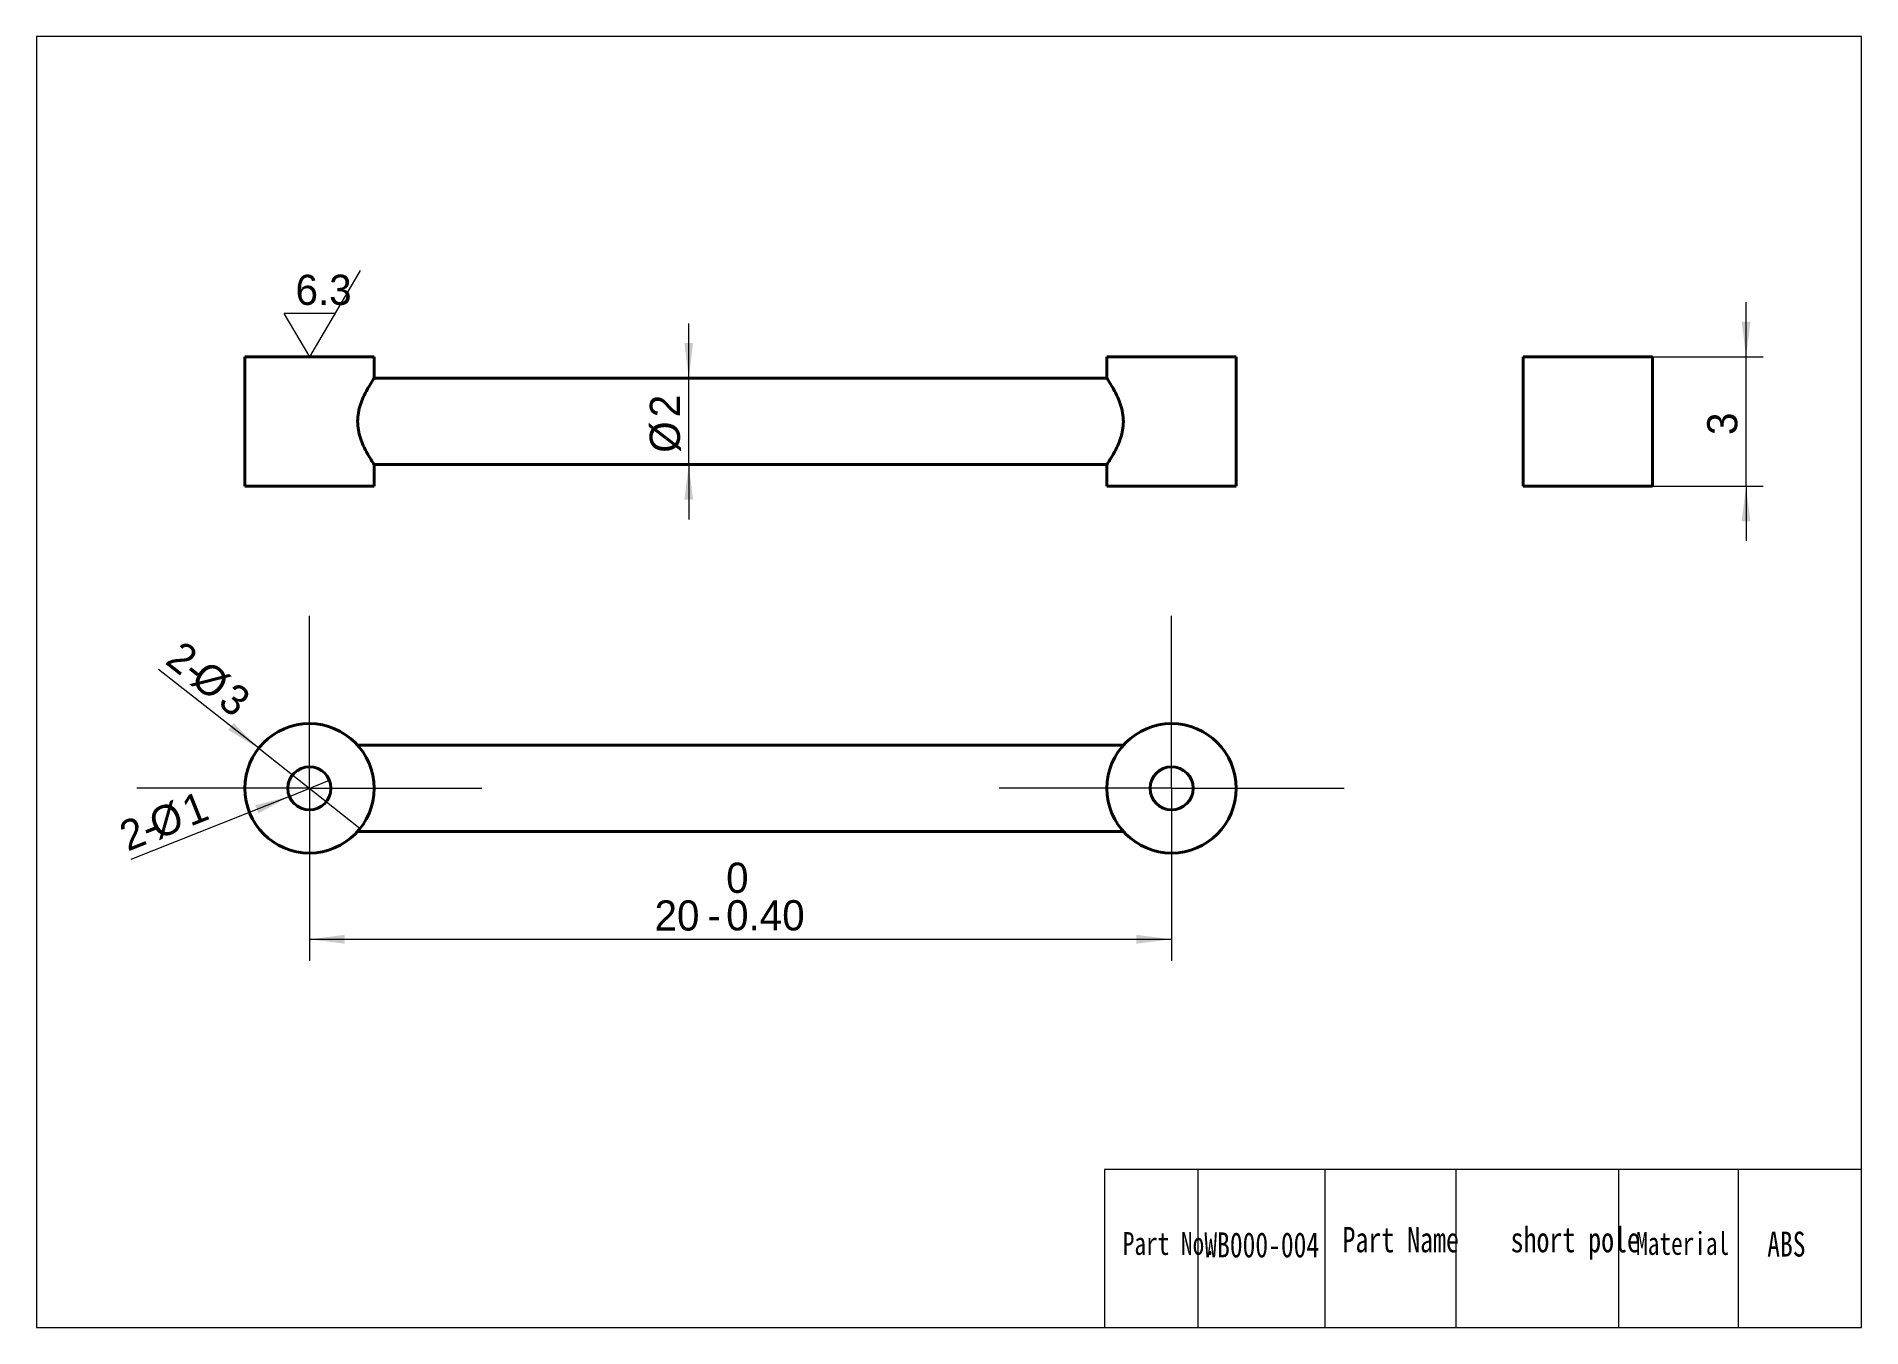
# Model space of a CAD drawing. Header units: millimetres. Extents: x 4 to 25.2, y 4 to 19.
import ezdxf

# ---------------------------------------------------------------- set-up
doc = ezdxf.new("R2010")
doc.units = ezdxf.units.MM
doc.header["$LTSCALE"] = 0.1
doc.linetypes.add('CENTERX2', pattern=[20.32, 12.7, -2.54, 2.54, -2.54])
doc.layers.get('0').update_dxf_attribs({"lineweight": 18})
for name, color, linetype, lineweight in [('1轮廓实线层', 7, 'Continuous', 40), ('2细线层', 4, 'Continuous', 18), ('3中心线层', 1, 'CENTERX2', 18), ('8符号标注层', 31, 'Continuous', 18), ('尺寸线层', 3, 'Continuous', 18)]:
    doc.layers.add(name, color=color, linetype=linetype, lineweight=lineweight)
doc.styles.add('SLDTEXTSTYLE1', font='')
doc.styles.get('SLDTEXTSTYLE1').set_extended_font_data('汉仪长仿宋体')
doc.dimstyles.new('SLDDIMSTYLE1', dxfattribs={"dimtxt": 0.35, "dimasz": 0.408, "dimexe": 0, "dimexo": 0.0625, "dimgap": 0.0875, "dimtad": 1, "dimlfac": 2, "dimrnd": 1e-09, "dimzin": 12, "dimdsep": 46, "dimtxsty": 'SLDTEXTSTYLE1', "dimcen": 0.09, "dimdle": 0.816, "dimadec": 0, "dimazin": 3, "dimtfac": 1, "dimtmove": 0, "dimatfit": 0, "dimfxl": 1, "dimfrac": 2, "dimtolj": 1, "dimarcsym": 0})
doc.dimstyles.new('SLDDIMSTYLE2', dxfattribs={"dimtxt": 0.35, "dimasz": 0.408, "dimexe": 0, "dimexo": 0.0625, "dimgap": 0.0875, "dimtad": 1, "dimlfac": 2, "dimrnd": 1e-09, "dimzin": 12, "dimdsep": 46, "dimtxsty": 'SLDTEXTSTYLE1', "dimcen": 0.09, "dimdle": 0.816, "dimadec": 0, "dimazin": 3, "dimtfac": 1, "dimtofl": 0, "dimtmove": 0, "dimatfit": 3, "dimfxl": 1, "dimfrac": 2, "dimtolj": 1, "dimarcsym": 0})
doc.dimstyles.new('SLDDIMSTYLE3', dxfattribs={"dimtxt": 0.35, "dimasz": 0.408, "dimexe": 0, "dimexo": 0.0625, "dimgap": 0.0875, "dimtad": 1, "dimlfac": 2, "dimrnd": 1e-09, "dimzin": 12, "dimdsep": 46, "dimtxsty": 'SLDTEXTSTYLE1', "dimblk1": 'NONE', "dimsah": 1, "dimcen": 0, "dimdle": 0.816, "dimadec": 0, "dimazin": 3, "dimtfac": 1, "dimtmove": 0, "dimatfit": 3, "dimldrblk": 'NONE', "dimfxl": 1, "dimfrac": 2, "dimtolj": 1, "dimarcsym": 0})

# ---------------------------------------------------------------- blocks, each defined once
blk = doc.blocks.new('*X4')
at = {"layer": '2细线层', "linetype": 'Continuous', "lineweight": 0}
for points in [[(11.574, 15.052), (11.625, 15.46), (11.524, 15.46)], [(11.574, 14.052), (11.524, 13.644), (11.625, 13.644)]]:
    blk.add_hatch(color=4, dxfattribs=at).paths.add_polyline_path(points, flags=0)
at = {"layer": '2细线层', "color": 4, "linetype": 'Continuous', "lineweight": 0}
for p, q in [((11.574, 15.052), (11.574, 15.687)), ((11.574, 14.052), (11.574, 15.052)), ((11.574, 14.052), (11.574, 13.417))]:
    blk.add_line(p, q, dxfattribs=at)
at = {"layer": '2细线层', "color": 4, "linetype": 'Continuous', "lineweight": 0, "char_height": 0.35, "attachment_point": 1, "rotation": 90, "style": 'SLDTEXTSTYLE1'}
for s, insert, width in [('2', (11.123, 14.601), 0.68255), ('%%C', (11.122, 14.189), 0.79889)]:
    blk.add_mtext(s, dxfattribs=dict(at, insert=insert, width=width))
blk = doc.blocks.new('SW_SFSYMBOL_0')
at = {"layer": '8符号标注层', "color": 0, "linetype": 'Continuous', "lineweight": 0}
for p, q in [((0.165, -0.5), (0.755, 0.5)), ((0.165, -0.5), (-0.13, 0)), ((0.46, 0), (-0.13, 0))]:
    blk.add_line(p, q, dxfattribs=at)
at = {"layer": '8符号标注层', "color": 0, "linetype": 'Continuous', "lineweight": 0, "insert": (0, 0.451), "char_height": 0.35, "width": 0.93753, "attachment_point": 1, "style": 'SLDTEXTSTYLE1'}
blk.add_mtext('6.3', dxfattribs=at)
blk = doc.blocks.new('*X6')
at = {"layer": '2细线层', "linetype": 'Continuous', "lineweight": 0}
for points in [[(7.175, 8.548), (7.583, 8.497), (7.583, 8.599)], [(17.175, 8.548), (16.767, 8.599), (16.767, 8.497)]]:
    blk.add_hatch(color=4, dxfattribs=at).paths.add_polyline_path(points, flags=0)
at = {"layer": '2细线层', "color": 4, "linetype": 'Continuous', "lineweight": 0}
blk.add_line((7.175, 8.548), (17.175, 8.548), dxfattribs=at)
at = {"layer": '2细线层', "color": 4, "linetype": 'Continuous', "lineweight": 0, "char_height": 0.35, "attachment_point": 1, "style": 'SLDTEXTSTYLE1'}
for s, insert, width in [('0', (12.008, 9.436), 0.24432), ('20', (11.178, 8.999), 0.60402), ('0.40', (12.008, 9.001), 1.29917), ('-', (11.792, 9.001), 0.42175)]:
    blk.add_mtext(s, dxfattribs=dict(at, insert=insert, width=width))
blk = doc.blocks.new('*X7')
at = {"layer": '2细线层', "linetype": 'Continuous', "lineweight": 0}
blk.add_hatch(color=4, dxfattribs=at).paths.add_polyline_path([(6.586, 10.762), (6.297, 11.055), (6.234, 10.975)], flags=0)
at = {"layer": '2细线层', "color": 4, "linetype": 'Continuous', "lineweight": 0}
for q in [(5.426, 11.677), (7.764, 9.834)]:
    blk.add_line((6.586, 10.762), q, dxfattribs=at)
at = {"layer": '2细线层', "color": 4, "linetype": 'Continuous', "lineweight": 0, "char_height": 0.35, "attachment_point": 1, "rotation": 321.7514, "style": 'SLDTEXTSTYLE1'}
for s, insert, width in [('2-', (5.703, 12.029), 1.01949), ('%%C', (5.994, 11.801), 0.77782), ('3', (6.316, 11.545), 0.62146)]:
    blk.add_mtext(s, dxfattribs=dict(at, insert=insert, width=width))
blk = doc.blocks.new('_NONE')
blk = doc.blocks.new('*X8')
at = {"layer": '2细线层', "linetype": 'Continuous', "lineweight": 0}
blk.add_hatch(color=4, dxfattribs=at).paths.add_polyline_path([(6.942, 10.205), (6.545, 10.101), (6.582, 10.007)], flags=0)
at = {"layer": '2细线层', "color": 4, "linetype": 'Continuous', "lineweight": 0}
for q in [(7.407, 10.391), (5.103, 9.471)]:
    blk.add_line((6.942, 10.205), q, dxfattribs=at)
at = {"layer": '2细线层', "color": 4, "linetype": 'Continuous', "lineweight": 0, "char_height": 0.35, "attachment_point": 1, "rotation": 21.753, "style": 'SLDTEXTSTYLE1'}
for s, insert, width in [('%%C', (5.28, 10.026), 0.63106), ('1', (5.662, 10.177), 0.3322), ('2-', (4.937, 9.888), 0.95894)]:
    blk.add_mtext(s, dxfattribs=dict(at, insert=insert, width=width))
blk = doc.blocks.new('SW_CENTERMARKSYMBOL_0')
at = {"layer": '3中心线层', "color": 0, "linetype": 'CENTERX2', "lineweight": 0}
for p, q in [((0, 1.25), (0, 2)), ((0, 0), (0, 1.25)), ((-1.25, 0), (-2, 0)), ((0, 0), (-1.25, 0)), ((0, 0), (0, -1.25)), ((0, 0), (1.25, 0)), ((1.25, 0), (2, 0)), ((0, -1.25), (0, -2))]:
    blk.add_line(p, q, dxfattribs=at)
blk = doc.blocks.new('SW_CENTERMARKSYMBOL_1')
at = {"layer": '3中心线层', "color": 0, "linetype": 'CENTERX2', "lineweight": 0}
for p, q in [((0, 1.25), (0, 2)), ((0, 0), (0, 1.25)), ((-1.25, 0), (-2, 0)), ((0, 0), (-1.25, 0)), ((0, 0), (0, -1.25)), ((0, 0), (1.25, 0)), ((1.25, 0), (2, 0)), ((0, -1.25), (0, -2))]:
    blk.add_line(p, q, dxfattribs=at)
blk = doc.blocks.new('*X11')
at = {"layer": '2细线层', "linetype": 'Continuous', "lineweight": 0}
for points in [[(23.838, 15.302), (23.889, 15.71), (23.787, 15.71)], [(23.838, 13.802), (23.787, 13.394), (23.889, 13.394)]]:
    blk.add_hatch(color=4, dxfattribs=at).paths.add_polyline_path(points, flags=0)
at = {"layer": '2细线层', "color": 4, "linetype": 'Continuous', "lineweight": 0}
for p, q in [((23.838, 15.302), (23.838, 15.937)), ((22.752, 15.302), (24.038, 15.302)), ((23.838, 13.802), (23.838, 15.302)), ((22.752, 13.802), (24.038, 13.802)), ((23.838, 13.802), (23.838, 13.167))]:
    blk.add_line(p, q, dxfattribs=at)
at = {"layer": '2细线层', "color": 4, "linetype": 'Continuous', "lineweight": 0, "insert": (23.387, 14.395), "char_height": 0.35, "width": 0.69515, "attachment_point": 1, "rotation": 90, "style": 'SLDTEXTSTYLE1'}
blk.add_mtext('3', dxfattribs=at)

msp = doc.modelspace()

# ---------------------------------------------------------------- linework, layer by layer
for p, q in [((25.177, 19.0154), (4.009, 19.0154)), ((4.009, 19.0154), (4.009, 4.0466)), ((25.177, 4.0466), (25.177, 19.0154)), ((25.177, 5.8798), (16.3982, 5.8798)), ((16.3982, 5.8798), (16.3982, 4.0466)), ((17.4793, 5.8798), (17.4793, 4.0466)), ((18.9518, 5.8798), (18.9518, 4.0466)), ((20.4699, 5.8798), (20.4699, 4.0466)), ((22.3584, 5.8798), (22.3584, 4.0466)), ((23.7454, 5.8798), (23.7454, 4.0466)), ((25.177, 4.0466), (25.177, 5.8798)), ((4.009, 4.0466), (25.177, 4.0466)), ((17.1296, 4.0466), (25.177, 4.0466))]:
    msp.add_line(p, q)
at = {"layer": '1轮廓实线层', "linetype": 'Continuous', "lineweight": 40}
for p, q in [((6.4247, 15.3023), (6.4247, 13.8023)), ((7.1747, 15.3023), (6.4247, 15.3023)), ((7.9247, 15.3023), (7.1747, 15.3023)), ((7.9247, 15.0523), (7.9247, 15.3023)), ((16.4247, 15.3023), (16.4247, 15.0523)), ((17.1747, 15.3023), (16.4247, 15.3023)), ((17.9247, 15.3023), (17.1747, 15.3023)), ((17.9247, 13.8023), (17.9247, 15.3023)), ((21.2516, 15.3023), (21.2516, 13.8023)), ((22.7516, 15.3023), (21.2516, 15.3023)), ((22.7516, 13.8023), (22.7516, 15.3023)), ((16.4247, 15.0523), (7.9247, 15.0523)), ((7.9247, 13.8023), (7.9247, 14.0523)), ((7.9247, 14.0523), (16.4247, 14.0523)), ((16.4247, 14.0523), (16.4247, 13.8023)), ((6.4247, 13.8023), (7.1747, 13.8023)), ((7.1747, 13.8023), (7.9247, 13.8023)), ((16.4247, 13.8023), (17.1747, 13.8023)), ((17.1747, 13.8023), (17.9247, 13.8023)), ((21.2516, 13.8023), (22.7516, 13.8023)), ((16.6155, 10.7981), (7.7338, 10.7981)), ((7.7338, 9.7981), (16.6155, 9.7981))]:
    msp.add_line(p, q, dxfattribs=at)
for centre, radius in [((7.1747, 10.2981), 0.75), ((17.1747, 10.2981), 0.75), ((7.1747, 10.2981), 0.25), ((17.1747, 10.2981), 0.25)]:
    msp.add_circle(centre, radius, dxfattribs=at)
for points in [[(7.9247, 15.0523), (7.9247, 15.0523), (7.915, 15.0381), (7.8824, 14.9868), (7.8596, 14.9498), (7.8117, 14.8602), (7.7865, 14.8073), (7.7473, 14.6884), (7.7338, 14.6209), (7.7336, 14.4852), (7.7467, 14.4182), (7.786, 14.2984), (7.8113, 14.2452), (7.8595, 14.1549), (7.8821, 14.1183), (7.9149, 14.0666), (7.9247, 14.0523), (7.9247, 14.0523)], [(16.4247, 14.0523), (16.4247, 14.0523), (16.4343, 14.0665), (16.4669, 14.1178), (16.4898, 14.1548), (16.5376, 14.2443), (16.5628, 14.2973), (16.602, 14.4162), (16.6155, 14.4837), (16.6157, 14.6193), (16.6026, 14.6863), (16.5633, 14.8061), (16.538, 14.8594), (16.4898, 14.9497), (16.4672, 14.9863), (16.4344, 15.038), (16.4247, 15.0523), (16.4247, 15.0523)]]:
    msp.add_open_spline(points, degree=3, knots=[0, 0, 0, 0, 0.1357068, 0.1357068, 0.2714137, 0.2714137, 0.4071205, 0.4071205, 0.5428274, 0.5428274, 0.6785342, 0.6785342, 0.814241, 0.814241, 0.9499479, 0.9499479, 1.0856547, 1.0856547, 1.0856547, 1.0856547], dxfattribs=at)

# ---------------------------------------------------------------- block references
at = {"layer": '3中心线层', "color": 1, "linetype": 'CENTERX2', "lineweight": 0}
for name, p in [('SW_CENTERMARKSYMBOL_0', (7.1747, 10.2981)), ('SW_CENTERMARKSYMBOL_1', (17.1747, 10.2981))]:
    msp.add_blockref(name, p, dxfattribs=at)
at = {"layer": '8符号标注层', "color": 31, "linetype": 'Continuous', "lineweight": 0, "true_color": 0xffbf80}
msp.add_blockref('SW_SFSYMBOL_0', (7.0136, 15.8023), dxfattribs=at)

# ---------------------------------------------------------------- texts
at = {"attachment_point": 1}
for s, width, gutter_width, heights, insert, char_height in [('{\\fHYSWLongFangSong|b1|i0|c134|p2;Part No.}', 24.366564, 17.5, [3.5], (16.6085, 5.1535), 0.2646), ('{\\fHYSWLongFangSong|b1|i0|c134|p2;Part Name    short pole}', 68.540777, 35, [0], (19.1575, 5.2125), 0.294), ('{\\fHYSWLongFangSong|b1|i0|c134|p2;Material}', 24.366564, 17.5, [3.5], (22.5629, 5.1535), 0.2646)]:
    msp.add_mtext_dynamic_manual_height_columns(s, width=width, gutter_width=gutter_width, heights=heights, dxfattribs=dict(at, insert=insert, char_height=char_height))
at = {"layer": '尺寸线层', "char_height": 0.29, "attachment_point": 1}
for s, insert, width in [('{\\fhyswlongfangsong|b1|i0|c134|p2;\\C7;WB000-004}', (17.5548, 5.1495), 1.120522), ('{\\fhyswlongfangsong|b1|i0|c134|p2;\\C7;ABS}', (24.0838, 5.1583), 0.64408)]:
    msp.add_mtext(s, dxfattribs=dict(at, insert=insert, width=width))

# ---------------------------------------------------------------- dimensions: what is measured, and where the dimension line sits
at = {"layer": '2细线层', "color": 4, "linetype": 'Continuous', "lineweight": 0}
dim = msp.add_linear_dim(base=(23.838, 15.3023), p1=(22.7516, 13.8023), p2=(22.7516, 15.3023), angle=90, dimstyle='SLDDIMSTYLE1', override={"dimsah": 1, "dimtzin": 12}, dxfattribs=at)
dim.commit()
dim.dimension.update_dxf_attribs({"geometry": '*X11', "text_midpoint": (23.838, 14.5483), "dimtype": 160})
dim = msp.add_linear_dim(base=(11.5744, 15.0523), p1=(7.9247, 14.0523), p2=(7.9247, 15.0523), angle=90, text='%%C<>', dimstyle='SLDDIMSTYLE1', override={"dimsah": 1, "dimtzin": 12}, dxfattribs=at)
dim.commit()
dim.dimension.update_dxf_attribs({"geometry": '*X4', "text_midpoint": (11.5744, 14.5483), "dimtype": 160})
for p1, p2, picture, middle in [((7.7637, 9.8338), (6.5857, 10.7624), '*X7', (5.8364, 11.353)), ((7.4068, 10.3907), (6.9425, 10.2054), '*X8', (5.5889, 9.6654))]:
    dim = msp.add_diameter_dim_2p(p1=p1, p2=p2, text='2-<>', dimstyle='SLDDIMSTYLE3', override={"dimpost": '%%C<>', "dimsah": 1, "dimtzin": 12}, dxfattribs=at)
    dim.commit()
    dim.dimension.update_dxf_attribs({"geometry": picture, "text_midpoint": middle, "dimtype": 163})
dim = msp.add_linear_dim(base=(17.1747, 8.5481), p1=(7.1747, 8.2981), p2=(17.1747, 8.2981), dimstyle='SLDDIMSTYLE2', override={"dimsah": 1, "dimtol": 1, "dimtp": 0, "dimtm": 0.4, "dimtzin": 0}, dxfattribs=at)
dim.commit()
dim.dimension.update_dxf_attribs({"geometry": '*X6', "text_midpoint": (11.8999, 8.5481), "dimtype": 160})

doc.saveas('drawing.dxf')
